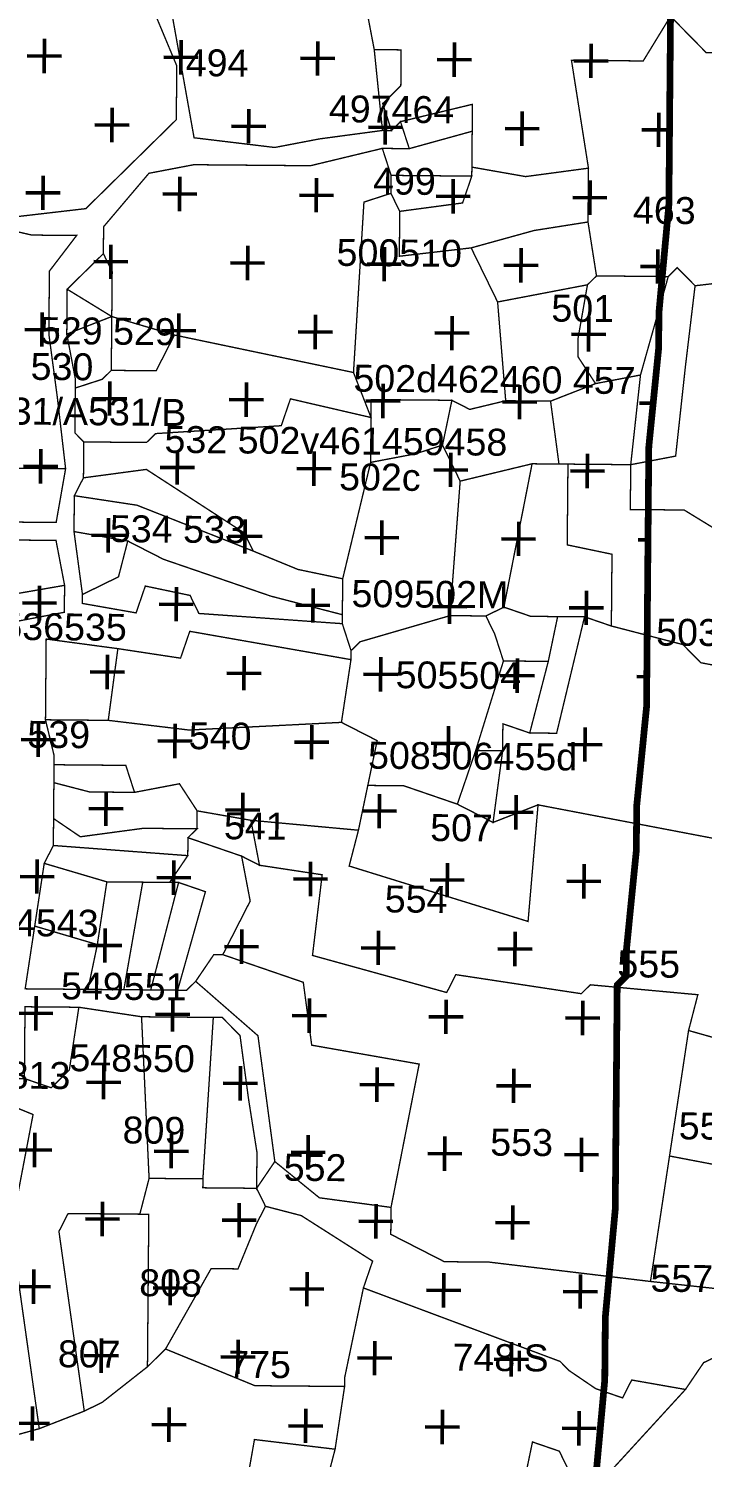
# Model space of a CAD drawing. Header units: metres. Extents: x 266684 to 275933, y 2060666 to 2074564.
# Drawn here: x 275046 to 275346, y 2071480 to 2072116 of the extents above; entities that cross this region are included whole.
import ezdxf

# ---------------------------------------------------------------- set-up
doc = ezdxf.new("R2010")
doc.units = ezdxf.units.M
for name, color, linetype in [('500M CRZ LINE', 2, 'Continuous'), ('SURVEY NO.', 7, 'Continuous'), ('SURVEY PLOT BOUNDARY', 35, 'Continuous')]:
    doc.layers.add(name, color=color, linetype=linetype)
doc.styles.add('PDF Arial', font='arial.ttf')

# ---------------------------------------------------------------- blocks, each defined once
blk = doc.blocks.new('ERSUJATA')
at = {"layer": '500M CRZ LINE', "lineweight": 50}
h = blk.add_hatch(dxfattribs=at)
h.set_pattern_fill('CROSS', color=256, scale=4.797511, angle=-0.5013)
h.set_pattern_definition([(359.4987, (256416.294, 2060020.13), (30.729564, 30.19649), [15.2321, -45.69629]), (89.4987, (256423.843, 2060012.447), (-30.19649, 30.729564), [15.2321, -45.69629])])
h.paths.add_polyline_path([(275315.1, 2072505.88), (275315.17, 2072513.88), (275311.21, 2072517.91), (275311.31, 2072529.9), (275303.66, 2072569.95), (275303.73, 2072577.95), (275299.81, 2072585.98), (275296.26, 2072637.99), (275292.48, 2072662.02), (275288.62, 2072678.04), (275285.01, 2072722.06), (275281.11, 2072734.09), (275281.57, 2072786.06), (275277.78, 2072810.09), (275277.89, 2072822.08), (275278.2, 2072858.06), (275278.41, 2072882.05), (275278.45, 2072886.05), (275278.59, 2072902.04), (275274.97, 2072946.06), (275271.08, 2072958.09), (275267.22, 2072974.11), (275259.54, 2073010.17), (275259.65, 2073022.16), (275255.69, 2073026.19), (275255.76, 2073034.19), (275247.87, 2073046.25), (275236.15, 2073078.34), (275228.37, 2073102.4), (275224.44, 2073110.43), (275220.51, 2073118.46), (275212.83, 2073154.52), (275212.9, 2073162.51), (275212.94, 2073166.51), (275213.01, 2073174.51), (275213.15, 2073190.5), (275213.46, 2073226.48), (275213.57, 2073238.48), (275213.6, 2073242.48), (275213.67, 2073250.47), (275209.71, 2073254.51), (275209.81, 2073266.5), (275206.13, 2073302.52), (275206.17, 2073306.52), (275202.31, 2073322.54), (275198.52, 2073346.57), (275190.53, 2073346.64), (275182.5, 2073342.71), (275170.5, 2073342.81), (275166.51, 2073342.85), (275158.51, 2073342.92), (275110.54, 2073343.34), (275106.55, 2073343.37), (275082.6, 2073347.58), (275034.66, 2073352), (275022.7, 2073356.1), (275018.71, 2073356.14), (275010.75, 2073360.2), (274970.84, 2073368.55), (274958.85, 2073368.66), (274934.93, 2073376.86), (274899.03, 2073385.17), (274883.07, 2073389.31), (274886.96, 2073377.28), (274886.79, 2073357.29), (274890.72, 2073349.26), (274894.64, 2073341.23), (274898.54, 2073329.2), (274898.43, 2073317.21), (274902.36, 2073309.17), (274902.22, 2073293.18), (274906.11, 2073281.15), (274906.08, 2073277.15), (274909.97, 2073265.12), (274913.79, 2073245.1), (274913.72, 2073237.1), (274913.62, 2073225.11), (274913.58, 2073221.11), (274913.48, 2073209.12), (274913.37, 2073197.12), (274917.09, 2073165.1), (274917.05, 2073161.1), (274917.02, 2073157.11), (274912.53, 2073101.17), (274912.5, 2073097.17), (274912.15, 2073057.19), (274916.08, 2073049.16), (274920, 2073041.13), (274927.93, 2073033.06), (274927.89, 2073029.06), (274939.68, 2073004.97), (274943.6, 2072996.94), (274947.53, 2072988.91), (274951.49, 2072984.87), (274955.39, 2072972.84), (274963.28, 2072960.78), (274967.17, 2072948.75), (274971.1, 2072940.72), (274971.03, 2072932.72), (274974.92, 2072920.69), (274978.81, 2072908.66), (274978.67, 2072892.67), (274978.57, 2072880.68), (274978.46, 2072868.68), (274978.39, 2072860.69), (274981.97, 2072812.67), (274981.41, 2072748.7), (274984.95, 2072696.69), (274992.49, 2072644.65), (274999.96, 2072584.61), (275003.92, 2072580.57), (275003.78, 2072564.58), (275007.47, 2072528.56), (275011.25, 2072504.54), (275011.18, 2072496.54), (275015.08, 2072484.51), (275019, 2072476.48), (275018.93, 2072468.49), (275018.9, 2072464.49), (275018.79, 2072452.49), (275018.69, 2072440.5), (275018.59, 2072428.51), (275018.48, 2072416.51), (275018.41, 2072408.52), (275022.2, 2072384.49), (275021.99, 2072360.5), (275025.88, 2072348.47), (275029.77, 2072336.44), (275033.67, 2072324.42), (275033.53, 2072308.42), (275033.42, 2072296.43), (275033.39, 2072292.43), (275033.28, 2072280.44), (275037.03, 2072252.41), (275036.89, 2072236.42), (275036.86, 2072232.42), (275036.51, 2072192.44), (275036.47, 2072188.44), (275031.88, 2072120.51), (275031.6, 2072088.53), (275031.57, 2072084.53), (275031.04, 2072024.56), (275030.83, 2072000.57), (275030.8, 2071996.57), (275030.73, 2071988.57), (275026.62, 2071976.62), (275026.48, 2071960.62), (275022.38, 2071948.66), (275022.35, 2071944.67), (275022.1, 2071916.68), (275022.07, 2071912.68), (275021.96, 2071900.69), (275021.54, 2071852.71), (275021.51, 2071848.71), (275016.99, 2071788.77), (275016.95, 2071784.78), (275016.92, 2071780.78), (275012.32, 2071712.84), (275007.59, 2071628.92), (275007.52, 2071620.92), (275007.14, 2071576.94), (275002.58, 2071513.01), (275002.09, 2071457.04), (275002.05, 2071453.04), (274997.99, 2071445.08), (274993.4, 2071377.14), (274993.33, 2071369.15), (274984.91, 2071321.24), (274972.18, 2071237.39), (274972.11, 2071229.39), (274958.87, 2071146.06), (274963.35, 2071141.5), (274967.35, 2071141.47), (274971.34, 2071141.43), (275007.29, 2071137.12), (275011.28, 2071137.08), (275015.28, 2071137.05), (275019.28, 2071137.01), (275023.28, 2071136.98), (275027.27, 2071136.94), (275031.27, 2071136.91), (275035.27, 2071136.87), (275039.27, 2071136.84), (275043.26, 2071136.8), (275043.23, 2071132.8), (275047.23, 2071132.77), (275083.17, 2071128.46), (275087.17, 2071128.42), (275091.16, 2071128.39), (275095.16, 2071128.35), (275099.16, 2071128.32), (275103.16, 2071128.28), (275107.15, 2071128.25), (275107.12, 2071124.25), (275111.12, 2071124.21), (275115.08, 2071120.18), (275119.08, 2071120.15), (275155.02, 2071115.83), (275159.02, 2071115.8), (275163.01, 2071115.76), (275167.01, 2071115.73), (275171.01, 2071115.69), (275175.01, 2071115.66), (275174.97, 2071111.66), (275178.97, 2071111.62), (275182.96, 2071111.59), (275186.96, 2071111.56), (275190.96, 2071111.52), (275190.92, 2071107.52), (275194.92, 2071107.49), (275204.35, 2071105.93), (275209.22, 2071100.2), (275212.59, 2071089.32), (275210.63, 2071075.36), (275214.63, 2071075.33), (275218.63, 2071075.29), (275226.62, 2071075.22), (275230.62, 2071075.19), (275234.62, 2071075.15), (275246.22, 2071073.99), (275250.71, 2071087.01), (275250.78, 2071095), (275259.2, 2071142.91), (275263.4, 2071166.86), (275267.51, 2071178.82), (275271.85, 2071218.77), (275276.06, 2071242.72), (275284.48, 2071290.63), (275284.69, 2071314.62), (275288.79, 2071326.58), (275293.14, 2071366.52), (275293.35, 2071390.51), (275297.8, 2071442.45), (275298.01, 2071466.44), (275302.42, 2071514.38), (275302.67, 2071542.37), (275307.09, 2071590.31), (275307.16, 2071598.31), (275307.19, 2071602.31), (275307.3, 2071614.3), (275307.37, 2071622.3), (275307.75, 2071666.28), (275307.96, 2071690.27), (275311.99, 2071694.23), (275312.1, 2071706.22), (275316.48, 2071750.17), (275316.62, 2071766.16), (275316.66, 2071770.16), (275321.04, 2071814.1), (275321.21, 2071834.09), (275321.25, 2071838.09), (275321.28, 2071842.09), (275321.71, 2071891.4), (275321.88, 2071910.06), (275321.91, 2071914.06), (275322.02, 2071926.05), (275322.05, 2071930.05), (275326.44, 2071973.99), (275326.47, 2071977.99), (275326.57, 2071989.98), (275330.99, 2072037.93), (275331.24, 2072065.91), (275331.31, 2072073.91), (275331.66, 2072113.89), (275331.87, 2072137.88), (275332.04, 2072157.87), (275332.53, 2072213.84), (275332.99, 2072265.82), (275333.02, 2072269.82), (275333.06, 2072273.81), (275333.2, 2072289.81), (275333.27, 2072297.8), (275329.62, 2072337.82), (275329.86, 2072365.81), (275318.29, 2072413.89), (275318.43, 2072429.88), (275318.47, 2072433.88), (275318.5, 2072437.88), (275318.54, 2072441.88), (275318.64, 2072453.87)])
at = {"layer": '500M CRZ LINE', "lineweight": 5, "const_width": 3}
blk.add_lwpolyline([(275333.27, 2072297.8), (275330.99, 2072037.93), (275326.57, 2071989.98), (275326.44, 2071973.99), (275322.05, 2071930.05), (275321.04, 2071814.1), (275316.66, 2071770.16), (275316.48, 2071750.17), (275312.1, 2071706.22), (275311.99, 2071694.23), (275307.96, 2071690.27), (275307.09, 2071590.31), (275302.67, 2071542.37), (275302.42, 2071514.38), (275298.01, 2071466.44)], dxfattribs=at)
at = {"layer": 'SURVEY PLOT BOUNDARY', "lineweight": 18, "const_width": 0.6}
for points in [[(275374.03, 2071473.77), (275317.65, 2071426.29), (275289.21, 2071374.56), (275272.94, 2071342.71), (275260.74, 2071318.83), (275256.28, 2071266.89), (275256.04, 2071238.9), (275251.62, 2071190.96), (275246.82, 2071099.04), (275246.78, 2071095.04), (275202.85, 2071099.42), (275202.88, 2071103.42), (275211.72, 2071199.3), (275216.1, 2071243.25), (275220.76, 2071319.18), (275237.1, 2071359.02), (275261.58, 2071414.78), (275277.81, 2071442.63), (275302.04, 2071470.41), (275338.37, 2071510.07), (275346.47, 2071522)], [(275107.94, 2072131.84), (275119.37, 2072067.77), (275155.31, 2072063.45), (275175.34, 2072067.28), (275203.35, 2072071.03), (275207.35, 2072071), (275211.38, 2072074.96), (275215.28, 2072062.93), (275203.28, 2072063.03), (275171.23, 2072055.32), (275119.27, 2072055.77), (275099.24, 2072051.95), (275079.05, 2072028.14), (275078.94, 2072016.14), (275062.81, 2072000.29), (275062.64, 2071980.3), (275066.46, 2071960.27), (275066.42, 2071956.27), (275066.25, 2071936.28), (275070.21, 2071932.25), (275070.07, 2071916.26), (275066, 2071908.3), (275065.86, 2071892.31), (275069.62, 2071864.28), (275069.58, 2071860.29), (275093.53, 2071856.08), (275097.63, 2071868.04), (275117.59, 2071863.86), (275121.51, 2071855.83), (275185.44, 2071851.27), (275189.33, 2071839.25), (275189.3, 2071835.25), (275117.45, 2071847.87), (275113.34, 2071835.91), (275085.4, 2071840.15), (275053.45, 2071844.43), (275053.14, 2071808.45), (275057, 2071792.42), (275056.96, 2071788.42), (275056.89, 2071780.43), (275056.75, 2071764.44), (275056.65, 2071752.44), (275052.58, 2071744.48), (275048.34, 2071716.53), (275044.09, 2071688.58), (275072.08, 2071688.33), (275088.07, 2071688.19), (275100.06, 2071688.09), (275112.05, 2071687.98), (275116.05, 2071687.95), (275120.08, 2071691.91), (275147.85, 2071667.68), (275155.36, 2071611.63), (275147.26, 2071599.71), (275147.4, 2071615.7), (275143.61, 2071639.72), (275139.86, 2071667.75), (275131.93, 2071675.81), (275127.94, 2071675.85), (275095.96, 2071676.13), (275068.01, 2071680.37), (275044.02, 2071680.58)], [(275039.11, 2072032.48), (275071.12, 2072036.2), (275111.45, 2072075.83), (275111.66, 2072099.82), (275099.91, 2072127.91)], [(275021.51, 2071848.71), (275061.55, 2071856.36), (275061.66, 2071868.35), (275057.83, 2071888.38), (275033.85, 2071888.59)], [(275029.92, 2071896.62), (275057.9, 2071896.37), (275062.11, 2071920.33), (275058.39, 2071952.35), (275054.64, 2071980.37), (275054.89, 2072008.36), (275067.02, 2072024.24), (275047.03, 2072024.42), (275011.12, 2072032.73)], [(274910.22, 2071465.84), (274891.21, 2071577.96), (274887.49, 2071609.98), (274939.46, 2071609.52), (274943.35, 2071597.49), (274943.04, 2071561.51), (274942.79, 2071533.52), (274942.55, 2071505.54), (274958.4, 2071489.41), (275014.33, 2071484.92), (275022.32, 2071484.85), (275050.37, 2071492.6), (275070.43, 2071500.42), (275078.46, 2071504.35), (275098.59, 2071520.17), (275106.65, 2071528.09), (275146.49, 2071511.75), (275186.46, 2071511.4), (275182.22, 2071483.45), (275146.28, 2071487.76), (275142.07, 2071463.81)]]:
    blk.add_lwpolyline(points, dxfattribs=at)
for points in [[(275464.9, 2072264.66), (275468.76, 2072248.64), (275468.48, 2072216.65), (275468.41, 2072208.66), (275467.92, 2072152.68), (275455.68, 2072124.8), (275423.63, 2072117.08), (275383.55, 2072105.44), (275375.56, 2072105.51), (275359.57, 2072105.65), (275347.58, 2072105.75), (275331.73, 2072121.89), (275311.95, 2072146.05), (275288.21, 2072174.25), (275288.42, 2072198.24), (275336.7, 2072233.8), (275408.97, 2072269.15)], [(275176.39, 2072187.22), (275176.04, 2072147.24), (275164.04, 2072147.34), (275167.94, 2072135.32), (275195.92, 2072135.07), (275195.85, 2072127.07), (275199.67, 2072107.05), (275203.35, 2072071.03), (275175.34, 2072067.28), (275155.31, 2072063.45), (275119.37, 2072067.77), (275107.94, 2072131.84), (275116.42, 2072187.75)], [(275288.21, 2072174.25), (275311.95, 2072146.05), (275331.73, 2072121.89), (275319.56, 2072102), (275287.58, 2072102.28), (275295.15, 2072054.23), (275267.14, 2072050.48), (275243.19, 2072054.69), (275243.33, 2072070.68), (275243.43, 2072082.68), (275211.38, 2072074.96), (275207.35, 2072071), (275203.46, 2072083.03), (275211.52, 2072090.95), (275211.66, 2072106.94), (275199.67, 2072107.05), (275195.85, 2072127.07), (275223.83, 2072126.83), (275239.85, 2072130.69), (275271.83, 2072130.41), (275268.22, 2072174.42)], [(275104.12, 2072151.87), (275099.91, 2072127.91), (275111.66, 2072099.82), (275111.45, 2072075.83), (275071.12, 2072036.2), (275039.11, 2072032.48), (275019.19, 2072040.65), (275011.26, 2072048.72), (274963.22, 2072041.14), (274870.79, 2071985.98), (274870.62, 2071965.98), (274846.63, 2071966.19), (274855.71, 2072090.07), (274855.96, 2072118.05), (274919.92, 2072117.49), (274995.94, 2072124.82), (275023.92, 2072124.58), (275035.98, 2072132.47), (275051.97, 2072132.33), (275056.08, 2072144.29), (275060.14, 2072152.25)], [(275375.56, 2072105.51), (275390.99, 2072041.4), (275386.99, 2072041.44), (275386.78, 2072017.45), (275374.72, 2072009.56), (275374.68, 2072005.56), (275342.67, 2072001.84), (275334.74, 2072009.9), (275330.71, 2072005.94), (275298.73, 2072006.22), (275294.95, 2072030.25), (275295.15, 2072054.23), (275287.58, 2072102.28), (275319.56, 2072102), (275331.73, 2072121.89), (275347.58, 2072105.75), (275359.57, 2072105.65)], [(275207.35, 2072071), (275203.35, 2072071.03), (275199.67, 2072107.05), (275211.66, 2072106.94), (275211.52, 2072090.95), (275203.46, 2072083.03)], [(275243.33, 2072070.68), (275215.28, 2072062.93), (275211.38, 2072074.96), (275243.43, 2072082.68)], [(275243.19, 2072054.69), (275243.15, 2072050.69), (275207.18, 2072051.01), (275203.28, 2072063.03), (275215.28, 2072062.93), (275243.33, 2072070.68)], [(275207.18, 2072051.01), (275207.11, 2072043.01), (275195.08, 2072039.12), (275190.42, 2071963.19), (275110.61, 2071979.88), (275082.69, 2071988.12), (275082.87, 2072008.11), (275078.94, 2072016.14), (275079.05, 2072028.14), (275099.24, 2072051.95), (275119.27, 2072055.77), (275171.23, 2072055.32), (275203.28, 2072063.03)], [(275295.15, 2072054.23), (275294.95, 2072030.25), (275270.93, 2072026.46), (275242.87, 2072018.71), (275210.86, 2072014.99), (275211.03, 2072034.98), (275239.05, 2072038.73), (275243.15, 2072050.69), (275243.19, 2072054.69), (275267.14, 2072050.48)], [(275211.03, 2072034.98), (275207.11, 2072043.01), (275207.18, 2072051.01), (275243.15, 2072050.69), (275239.05, 2072038.73)], [(275211.03, 2072034.98), (275210.86, 2072014.99), (275242.87, 2072018.71), (275254.66, 2071994.61), (275258.27, 2071950.6), (275242.24, 2071946.74), (275234.28, 2071950.81), (275198.31, 2071951.12), (275198.24, 2071943.13), (275190.42, 2071963.19), (275195.08, 2072039.12), (275207.11, 2072043.01)], [(275062.11, 2071920.33), (275034.13, 2071920.57), (275034.06, 2071912.58), (275002.08, 2071912.86), (275002.22, 2071928.85), (274994.43, 2071952.91), (274922.66, 2071973.53), (274910.35, 2071937.65), (274878.37, 2071937.93), (274878.75, 2071981.91), (274926.97, 2072009.47), (274979, 2072017.02), (274991.07, 2072024.91), (275011.12, 2072032.73), (275047.03, 2072024.42), (275067.02, 2072024.24), (275054.89, 2072008.36), (275054.64, 2071980.37), (275058.39, 2071952.35)], [(275298.73, 2072006.22), (275294.7, 2072002.26), (275254.66, 2071994.61), (275242.87, 2072018.71), (275270.93, 2072026.46), (275294.95, 2072030.25)], [(275082.69, 2071988.12), (275062.81, 2072000.29), (275078.94, 2072016.14), (275082.87, 2072008.11)], [(275342.67, 2072001.84), (275338.36, 2071965.89), (275334.01, 2071925.94), (275313.99, 2071922.12), (275318.34, 2071962.07), (275330.71, 2072005.94), (275334.74, 2072009.9)], [(275330.71, 2072005.94), (275318.34, 2071962.07), (275298.31, 2071958.24), (275290.42, 2071970.31), (275290.49, 2071978.3), (275294.7, 2072002.26), (275298.73, 2072006.22)], [(275393.8, 2071905.43), (275389.62, 2071885.47), (275357.68, 2071889.75), (275337.8, 2071901.92), (275313.81, 2071902.13), (275313.99, 2071922.12), (275334.01, 2071925.94), (275338.36, 2071965.89), (275342.67, 2072001.84), (275374.68, 2072005.56), (275378.54, 2071989.53), (275378.23, 2071953.55), (275373.78, 2071901.61), (275385.77, 2071901.5)], [(275082.69, 2071988.12), (275062.64, 2071980.3), (275062.81, 2072000.29)], [(275298.31, 2071958.24), (275278.26, 2071950.42), (275258.27, 2071950.6), (275254.66, 2071994.61), (275294.7, 2072002.26), (275290.49, 2071978.3), (275290.42, 2071970.31)], [(275082.48, 2071964.13), (275078.45, 2071960.17), (275066.42, 2071956.27), (275066.46, 2071960.27), (275062.64, 2071980.3), (275082.69, 2071988.12)], [(275110.61, 2071979.88), (275102.47, 2071963.96), (275082.48, 2071964.13), (275082.69, 2071988.12)], [(275190.42, 2071963.19), (275198.24, 2071943.13), (275162.33, 2071951.44), (275158.23, 2071939.48), (275102.23, 2071935.97), (275098.19, 2071932.01), (275070.21, 2071932.25), (275066.25, 2071936.28), (275066.42, 2071956.27), (275078.45, 2071960.17), (275082.48, 2071964.13), (275102.47, 2071963.96), (275110.61, 2071979.88)], [(275313.99, 2071922.12), (275286.01, 2071922.37), (275282.01, 2071922.4), (275278.26, 2071950.42), (275298.31, 2071958.24), (275318.34, 2071962.07)], [(275198.24, 2071943.13), (275198.06, 2071923.14), (275185.61, 2071871.27), (275165.66, 2071875.44), (275145.74, 2071883.61), (275141.82, 2071891.64), (275098.09, 2071920.01), (275070.07, 2071916.26), (275070.21, 2071932.25), (275098.19, 2071932.01), (275102.23, 2071935.97), (275158.23, 2071939.48), (275162.33, 2071951.44)], [(275234.28, 2071950.81), (275230.11, 2071930.85), (275218.08, 2071926.96), (275198.06, 2071923.14), (275198.24, 2071943.13), (275198.31, 2071951.12)], [(275278.26, 2071950.42), (275282.01, 2071922.4), (275270.02, 2071922.51), (275237.97, 2071914.79), (275230.11, 2071930.85), (275234.28, 2071950.81), (275242.24, 2071946.74), (275258.27, 2071950.6)], [(275237.97, 2071914.79), (275233.44, 2071854.85), (275193.36, 2071843.21), (275189.33, 2071839.25), (275185.44, 2071851.27), (275185.47, 2071855.27), (275185.61, 2071871.27), (275198.06, 2071923.14), (275218.08, 2071926.96), (275230.11, 2071930.85)], [(275062.11, 2071920.33), (275057.9, 2071896.37), (275029.92, 2071896.62), (275005.87, 2071888.83), (275001.98, 2071900.86), (275002.08, 2071912.86), (275034.06, 2071912.58), (275034.13, 2071920.57)], [(275257.46, 2071858.64), (275249.43, 2071854.71), (275233.44, 2071854.85), (275237.97, 2071914.79), (275270.02, 2071922.51)], [(275286.01, 2071922.37), (275285.69, 2071886.38), (275305.64, 2071882.21), (275305.36, 2071850.23), (275293.41, 2071854.33), (275281.41, 2071854.43), (275269.42, 2071854.54), (275257.46, 2071858.64), (275270.02, 2071922.51), (275282.01, 2071922.4)], [(275313.99, 2071922.12), (275313.81, 2071902.13), (275337.8, 2071901.92), (275357.68, 2071889.75), (275389.62, 2071885.47), (275389.42, 2071861.49), (275389.1, 2071825.5), (275345.2, 2071833.88), (275337.27, 2071841.95), (275305.36, 2071850.23), (275305.64, 2071882.21), (275285.69, 2071886.38), (275286.01, 2071922.37)], [(275145.74, 2071883.61), (275093.95, 2071904.05), (275066, 2071908.3), (275070.07, 2071916.26), (275098.09, 2071920.01), (275141.82, 2071891.64)], [(275145.74, 2071883.61), (275165.66, 2071875.44), (275185.61, 2071871.27), (275185.47, 2071855.27), (275153.56, 2071863.55), (275105.73, 2071879.96), (275089.81, 2071888.1), (275065.86, 2071892.31), (275066, 2071908.3), (275093.95, 2071904.05)], [(275061.66, 2071868.35), (275017.62, 2071860.74), (275001.66, 2071864.88), (274997.73, 2071872.91), (275005.8, 2071880.84), (275033.85, 2071888.59), (275057.83, 2071888.38)], [(275089.81, 2071888.1), (275085.68, 2071872.14), (275069.62, 2071864.28), (275065.86, 2071892.31)], [(275185.47, 2071855.27), (275185.44, 2071851.27), (275121.51, 2071855.83), (275117.59, 2071863.86), (275097.63, 2071868.04), (275093.53, 2071856.08), (275069.58, 2071860.29), (275069.62, 2071864.28), (275085.68, 2071872.14), (275089.81, 2071888.1), (275105.73, 2071879.96), (275153.56, 2071863.55)], [(275021.51, 2071848.71), (275017.62, 2071860.74), (275061.66, 2071868.35), (275061.55, 2071856.36)], [(275281.41, 2071854.43), (275277.24, 2071834.48), (275269.25, 2071834.55), (275257.25, 2071834.65), (275253.36, 2071846.68), (275249.43, 2071854.71), (275257.46, 2071858.64), (275269.42, 2071854.54)], [(275249.43, 2071854.71), (275253.36, 2071846.68), (275257.25, 2071834.65), (275244.91, 2071794.78), (275236.71, 2071770.86), (275212.79, 2071779.06), (275196.8, 2071779.2), (275200.97, 2071799.16), (275185.05, 2071807.3), (275189.3, 2071835.25), (275189.33, 2071839.25), (275193.36, 2071843.21), (275233.44, 2071854.85)], [(275305.36, 2071850.23), (275337.27, 2071841.95), (275345.2, 2071833.88), (275389.1, 2071825.5), (275368.69, 2071777.7), (275360.49, 2071753.78), (275272.68, 2071770.54), (275252.63, 2071762.72), (275256.9, 2071794.67), (275257.01, 2071806.67), (275268.97, 2071802.56), (275280.96, 2071802.46), (275293.41, 2071854.33)], [(275293.41, 2071854.33), (275280.96, 2071802.46), (275268.97, 2071802.56), (275277.24, 2071834.48), (275281.41, 2071854.43)], [(275085.4, 2071840.15), (275081.12, 2071808.2), (275053.14, 2071808.45), (275053.45, 2071844.43)], [(275189.3, 2071835.25), (275185.05, 2071807.3), (275117.06, 2071803.89), (275081.12, 2071808.2), (275085.4, 2071840.15), (275113.34, 2071835.91), (275117.45, 2071847.87)], [(275277.24, 2071834.48), (275268.97, 2071802.56), (275257.01, 2071806.67), (275256.9, 2071794.67), (275244.91, 2071794.78), (275257.25, 2071834.65), (275269.25, 2071834.55)], [(275081.12, 2071808.2), (275117.06, 2071803.89), (275185.05, 2071807.3), (275200.97, 2071799.16), (275196.8, 2071779.2), (275192.63, 2071759.25), (275144.69, 2071763.67), (275120.74, 2071767.87), (275112.85, 2071779.94), (275092.83, 2071776.12), (275088.94, 2071788.14), (275056.96, 2071788.42), (275057, 2071792.42), (275053.14, 2071808.45)], [(275256.9, 2071794.67), (275252.63, 2071762.72), (275236.71, 2071770.86), (275244.91, 2071794.78)], [(275092.83, 2071776.12), (275072.85, 2071776.29), (275056.89, 2071780.43), (275056.96, 2071788.42), (275088.94, 2071788.14)], [(275120.74, 2071767.87), (275120.67, 2071759.88), (275096.69, 2071760.09), (275068.67, 2071756.33), (275056.75, 2071764.44), (275056.89, 2071780.43), (275072.85, 2071776.29), (275092.83, 2071776.12), (275112.85, 2071779.94)], [(275408.63, 2071773.35), (275387.74, 2071669.58), (275383.63, 2071657.62), (275339.77, 2071670), (275343.9, 2071685.95), (275295.97, 2071690.37), (275291.94, 2071686.41), (275236.04, 2071694.89), (275231.97, 2071686.93), (275172.15, 2071703.45), (275176.46, 2071739.4), (275148.52, 2071743.64), (275144.69, 2071763.67), (275192.63, 2071759.25), (275188.49, 2071743.29), (275268.23, 2071718.6), (275272.68, 2071770.54), (275360.49, 2071753.78), (275368.69, 2071777.7)], [(275236.71, 2071770.86), (275252.63, 2071762.72), (275272.68, 2071770.54), (275268.23, 2071718.6), (275188.49, 2071743.29), (275192.63, 2071759.25), (275196.8, 2071779.2), (275212.79, 2071779.06)], [(275144.69, 2071763.67), (275148.52, 2071743.64), (275140.56, 2071747.71), (275116.64, 2071755.91), (275120.67, 2071759.88), (275120.74, 2071767.87)], [(275120.67, 2071759.88), (275116.64, 2071755.91), (275116.57, 2071747.92), (275056.65, 2071752.44), (275056.75, 2071764.44), (275068.67, 2071756.33), (275096.69, 2071760.09)], [(275140.56, 2071747.71), (275144.38, 2071727.68), (275132.18, 2071703.8), (275128.18, 2071703.83), (275120.08, 2071691.91), (275116.05, 2071687.95), (275112.05, 2071687.98), (275124.43, 2071731.86), (275112.47, 2071735.96), (275108.47, 2071735.99), (275116.57, 2071747.92), (275116.64, 2071755.91)], [(275116.57, 2071747.92), (275108.47, 2071735.99), (275096.48, 2071736.1), (275080.49, 2071736.24), (275052.58, 2071744.48), (275056.65, 2071752.44)], [(275080.49, 2071736.24), (275076.25, 2071708.29), (275048.34, 2071716.53), (275052.58, 2071744.48)], [(275148.52, 2071743.64), (275176.46, 2071739.4), (275172.15, 2071703.45), (275231.97, 2071686.93), (275236.04, 2071694.89), (275291.94, 2071686.41), (275295.97, 2071690.37), (275343.9, 2071685.95), (275339.77, 2071670), (275331.28, 2071614.09), (275322.8, 2071558.19), (275250.91, 2071566.81), (275230.93, 2071566.99), (275207.05, 2071579.19), (275207.15, 2071591.19), (275219.7, 2071655.05), (275171.8, 2071663.47), (275168.05, 2071691.49), (275132.18, 2071703.8), (275144.38, 2071727.68), (275140.56, 2071747.71)], [(275096.48, 2071736.1), (275088.07, 2071688.19), (275072.08, 2071688.33), (275076.25, 2071708.29), (275080.49, 2071736.24)], [(275108.47, 2071735.99), (275112.47, 2071735.96), (275100.06, 2071688.09), (275088.07, 2071688.19), (275096.48, 2071736.1)], [(275112.05, 2071687.98), (275100.06, 2071688.09), (275112.47, 2071735.96), (275124.43, 2071731.86)], [(275076.25, 2071708.29), (275072.08, 2071688.33), (275044.09, 2071688.58), (275048.34, 2071716.53)], [(275132.18, 2071703.8), (275168.05, 2071691.49), (275171.8, 2071663.47), (275219.7, 2071655.05), (275207.15, 2071591.19), (275175.21, 2071595.47), (275155.36, 2071611.63), (275147.85, 2071667.68), (275120.08, 2071691.91), (275128.18, 2071703.83)], [(275095.96, 2071676.13), (275099.32, 2071604.13), (275095.19, 2071588.17), (275063.21, 2071588.45), (275059.14, 2071580.49), (275070.43, 2071500.42), (275050.37, 2071492.6), (275039.08, 2071572.67), (275027.09, 2071572.77), (275018.95, 2071556.85), (275006.96, 2071556.95), (275003.03, 2071564.98), (275003.31, 2071596.97), (274999.56, 2071624.99), (274999.84, 2071656.98), (275007.84, 2071656.91), (275011.76, 2071648.88), (275043.74, 2071648.6), (275055.7, 2071644.49), (275063.77, 2071652.42), (275068.01, 2071680.37)], [(275068.01, 2071680.37), (275063.77, 2071652.42), (275055.7, 2071644.49), (275043.74, 2071648.6), (275044.02, 2071680.58)], [(275127.94, 2071675.85), (275123.31, 2071603.92), (275099.32, 2071604.13), (275095.96, 2071676.13)], [(275147.26, 2071599.71), (275123.27, 2071599.92), (275123.31, 2071603.92), (275127.94, 2071675.85), (275131.93, 2071675.81), (275139.86, 2071667.75), (275143.61, 2071639.72), (275147.4, 2071615.7)], [(275383.63, 2071657.62), (275375.18, 2071605.71), (275331.28, 2071614.09), (275339.77, 2071670)], [(275039.22, 2071588.66), (275023.23, 2071588.8), (275027.68, 2071640.74), (275047.6, 2071632.57)], [(275039.22, 2071588.66), (275047.6, 2071632.57), (275027.68, 2071640.74), (275023.23, 2071588.8)], [(275207.15, 2071591.19), (275207.05, 2071579.19), (275230.93, 2071566.99), (275250.91, 2071566.81), (275322.8, 2071558.19), (275362.74, 2071553.84), (275362.53, 2071529.85), (275346.47, 2071522), (275338.37, 2071510.07), (275314.42, 2071514.28), (275310.35, 2071506.32), (275298.39, 2071510.42), (275286.47, 2071518.52), (275282.51, 2071522.56), (275194.84, 2071555.31), (275198.95, 2071567.27), (275167.14, 2071587.54), (275151.19, 2071591.68), (275147.26, 2071599.71), (275155.36, 2071611.63), (275175.21, 2071595.47)], [(275375.18, 2071605.71), (275362.74, 2071553.84), (275322.8, 2071558.19), (275331.28, 2071614.09)], [(275123.31, 2071603.92), (275123.27, 2071599.92), (275147.26, 2071599.71), (275151.19, 2071591.68), (275147.12, 2071583.72), (275138.95, 2071563.8), (275126.96, 2071563.9), (275106.65, 2071528.09), (275098.59, 2071520.17), (275098.87, 2071552.15), (275099.18, 2071588.13), (275095.19, 2071588.17), (275099.32, 2071604.13)], [(275194.84, 2071555.31), (275186.5, 2071515.4), (275186.46, 2071511.4), (275146.49, 2071511.75), (275106.65, 2071528.09), (275126.96, 2071563.9), (275138.95, 2071563.8), (275147.12, 2071583.72), (275151.19, 2071591.68), (275167.14, 2071587.54), (275198.95, 2071567.27)], [(275098.59, 2071520.17), (275078.46, 2071504.35), (275070.43, 2071500.42), (275059.14, 2071580.49), (275063.21, 2071588.45), (275095.19, 2071588.17), (275099.18, 2071588.13), (275098.87, 2071552.15)], [(275050.37, 2071492.6), (275022.32, 2071484.85), (275014.33, 2071484.92), (275010.68, 2071524.93), (275006.96, 2071556.95), (275018.95, 2071556.85), (275027.09, 2071572.77), (275039.08, 2071572.67)], [(275338.37, 2071510.07), (275302.04, 2071470.41), (275286.09, 2071474.54), (275282.16, 2071482.57), (275270.2, 2071486.68), (275261.86, 2071446.77), (275237.94, 2071454.97), (275225.95, 2071455.08), (275225.98, 2071459.08), (275178.08, 2071467.49), (275182.22, 2071483.45), (275186.46, 2071511.4), (275186.5, 2071515.4), (275194.84, 2071555.31), (275282.51, 2071522.56), (275286.47, 2071518.52), (275298.39, 2071510.42), (275310.35, 2071506.32), (275314.42, 2071514.28)], [(275182.22, 2071483.45), (275178.08, 2071467.49), (275169.77, 2071431.58), (275165.53, 2071403.63), (275105.71, 2071420.14), (275105.74, 2071424.14), (275110.06, 2071460.09), (275142.07, 2071463.81), (275146.28, 2071487.76)], [(275302.04, 2071470.41), (275277.81, 2071442.63), (275261.86, 2071446.77), (275270.2, 2071486.68), (275282.16, 2071482.57), (275286.09, 2071474.54)]]:
    blk.add_lwpolyline(points, close=True, dxfattribs=at)
at = {"layer": 'SURVEY NO.', "attachment_point": 7, "rotation": 359.4987, "style": 'PDF Arial'}
for s, insert, char_height in [('494', (275115.61, 2072095.1), 11.994), ('497464', (275179.4, 2072074.55), 11.994), ('499', (275199.1, 2072042.39), 11.994), ('463', (275314.93, 2072029.38), 11.994), ('500510', (275182.83, 2072010.55), 11.994), ('501', (275278.56, 2071985.72), 11.994), ('529 529', (275050.6, 2071975.72), 11.994), ('530', (275046.47, 2071959.76), 11.994), ('502d462460 457', (275190.34, 2071954.5), 11.9938), ('531/A531/B', (275028.3, 2071939.93), 11.994), ('532 502v461459458', (275106.15, 2071927.25), 11.9938), ('502c', (275183.96, 2071910.58), 11.994), ('534 533', (275081.81, 2071887.48), 11.994), ('509502M', (275189.5, 2071858.55), 11.994), ('868536535', (275005.48, 2071844.17), 11.994), ('503 455c', (275325.27, 2071841.37), 11.994), ('505504', (275209.17, 2071822.39), 11.994), ('539', (275045.03, 2071795.84), 11.994), ('540', (275116.99, 2071795.21), 11.994), ('508506455d', (275196.87, 2071786.51), 11.994), ('541', (275132.63, 2071755.09), 11.994), ('507', (275224.57, 2071754.28), 11.994), ('554', (275204.3, 2071722.47), 11.994), ('826828819829v829c546545544543', (274808.45, 2071713.94), 11.9938), ('555', (275307.99, 2071693.58), 11.994), ('549551', (275060.04, 2071683.75), 11.994), ('548550', (275063.76, 2071651.73), 11.994), ('818802817 814813', (274919.78, 2071645), 11.9938), ('809', (275087.46, 2071619.54), 11.994), ('556', (275335.34, 2071621.37), 11.994), ('553', (275251.33, 2071614.11), 11.994), ('552', (275159.28, 2071602.92), 11.994), ('557', (275322.76, 2071553.5), 11.994), ('808', (275094.87, 2071551.5), 11.994), ('807', (275058.61, 2071519.83), 11.994), ('775', (275134.52, 2071515.17), 11.994), ('748iS', (275234.5, 2071518.29), 11.994)]:
    blk.add_mtext(s, dxfattribs=dict(at, insert=insert, char_height=char_height))

msp = doc.modelspace()

# ---------------------------------------------------------------- block references
msp.add_blockref('ERSUJATA', (0, 0))

doc.saveas('drawing.dxf')
